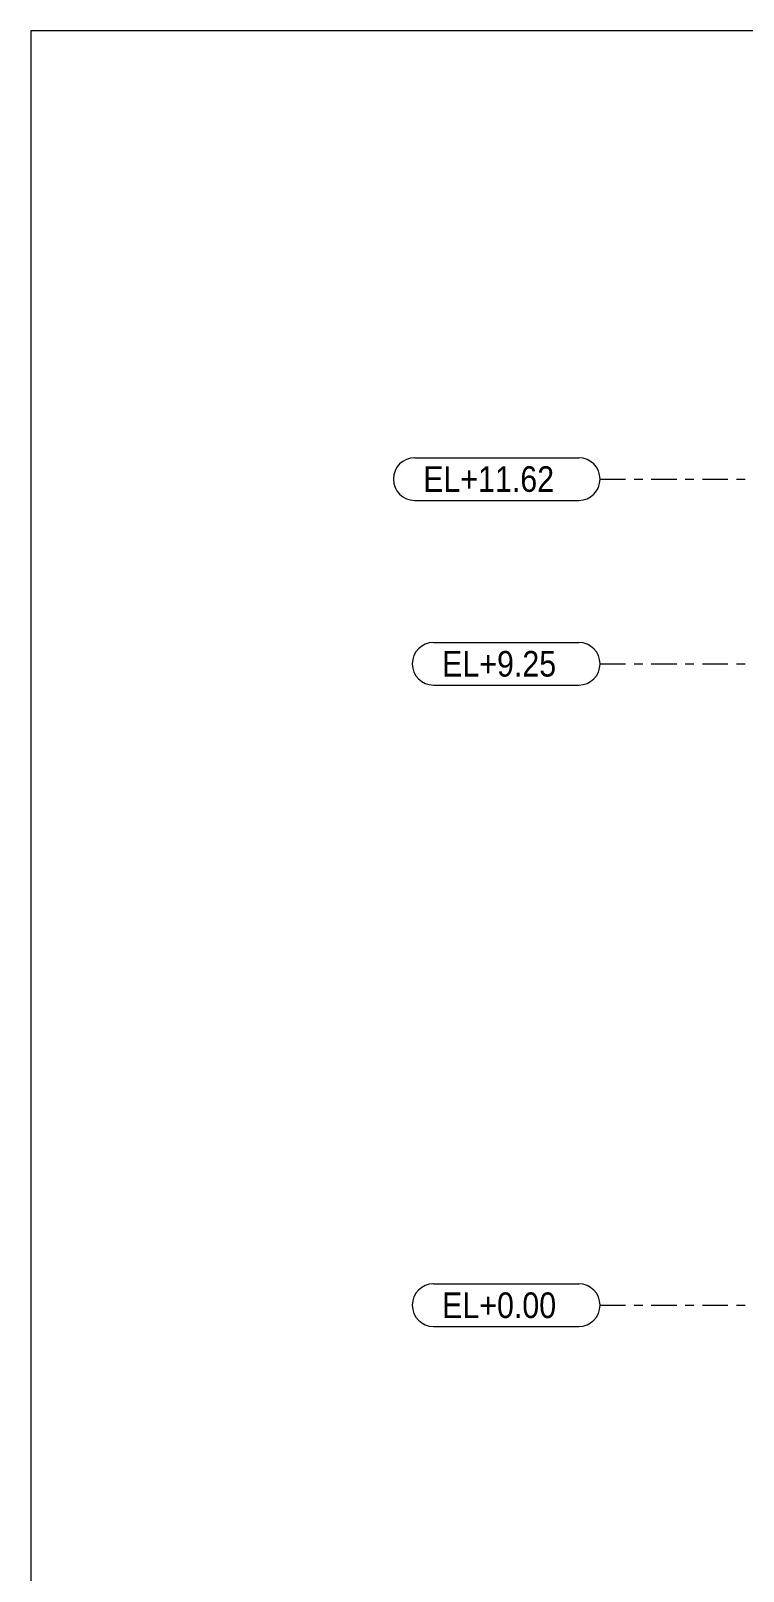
# Model space of a CAD drawing. Header units: millimetres. Extents: x -79 to 743, y -408 to 166.
# Drawn here: x -76.8 to 6.8, y -14.5 to 166.1 of the extents above; entities that cross this region are included whole.
import ezdxf

# ---------------------------------------------------------------- set-up
doc = ezdxf.new("R2010")
doc.units = ezdxf.units.MM
doc.linetypes.add('XKITLINE00', pattern=[0])
doc.linetypes.add('XKITLINE03', pattern=[6, 3, -1, 1, -1])
doc.layers.add('DrawingSheet', color=5, linetype='Continuous', lineweight=0)
doc.layers.add('S-grid', color=1, linetype='Continuous', lineweight=0)
doc.styles.add('ARIAL', font='ARIAL.TTF')

# ---------------------------------------------------------------- blocks, each defined once
blk = doc.blocks.new('*A472')
at = {"layer": 'DrawingSheet', "color": 5, "linetype": 'XKITLINE00', "lineweight": 0}
for p, q in [((743.24, 166.1), (-76.76, 166.1)), ((-76.76, 166.1), (-76.76, -407.9))]:
    blk.add_line(p, q, dxfattribs=at)
blk = doc.blocks.new('*A475')
at = {"layer": 'S-grid', "color": 1, "linetype": 'XKITLINE03', "lineweight": 0}
blk.add_line((-10, 113.54), (252.7, 113.54), dxfattribs=at)
at = {"layer": 'S-grid', "color": 3, "style": 'ARIAL', "width": 0.85}
blk.add_text('EL+11.62', height=3, dxfattribs=at).set_placement((-30.74, 112.04))
blk = doc.blocks.new('*A476')
at = {"layer": 'S-grid', "color": 1, "linetype": 'XKITLINE03', "lineweight": 0}
blk.add_line((-10, 91.88), (572.49, 91.88), dxfattribs=at)
at = {"layer": 'S-grid', "color": 3, "style": 'ARIAL', "width": 0.85}
blk.add_text('EL+9.25', height=3, dxfattribs=at).set_placement((-28.52, 90.38))
blk = doc.blocks.new('*A477')
at = {"layer": 'S-grid', "color": 1, "linetype": 'XKITLINE03', "lineweight": 0}
blk.add_line((-10, 16.67), (572.49, 16.67), dxfattribs=at)
at = {"layer": 'S-grid', "color": 3, "style": 'ARIAL', "width": 0.85}
blk.add_text('EL+0.00', height=3, dxfattribs=at).set_placement((-28.52, 15.17))
blk = doc.blocks.new('*A614')
at = {"layer": 'S-grid', "color": 1, "linetype": 'XKITLINE00', "lineweight": 0}
for p, q in [((-29.52, 19.17), (-12.5, 19.17)), ((-29.52, 14.17), (-12.5, 14.17))]:
    blk.add_line(p, q, dxfattribs=at)
for centre, start, end in [((-29.52, 16.67), 90, 270), ((-12.5, 16.67), 270, 90)]:
    blk.add_arc(centre, 2.5, start, end, dxfattribs=at)
blk = doc.blocks.new('*A635')
at = {"layer": 'S-grid', "color": 1, "linetype": 'XKITLINE00', "lineweight": 0}
for p, q in [((-31.74, 116.04), (-12.5, 116.04)), ((-31.74, 111.04), (-12.5, 111.04))]:
    blk.add_line(p, q, dxfattribs=at)
for centre, start, end in [((-31.74, 113.54), 90, 270), ((-12.5, 113.54), 270, 90)]:
    blk.add_arc(centre, 2.5, start, end, dxfattribs=at)
blk = doc.blocks.new('*A636')
at = {"layer": 'S-grid', "color": 1, "linetype": 'XKITLINE00', "lineweight": 0}
for p, q in [((-29.52, 94.38), (-12.5, 94.38)), ((-29.52, 89.38), (-12.5, 89.38))]:
    blk.add_line(p, q, dxfattribs=at)
for centre, start, end in [((-29.52, 91.88), 90, 270), ((-12.5, 91.88), 270, 90)]:
    blk.add_arc(centre, 2.5, start, end, dxfattribs=at)

msp = doc.modelspace()

# ---------------------------------------------------------------- block references
at = {"lineweight": 0}
for name in ['*A472', '*A635', '*A475', '*A636', '*A476', '*A614', '*A477']:
    msp.add_blockref(name, (0, 0), dxfattribs=at)

doc.saveas('drawing.dxf')
